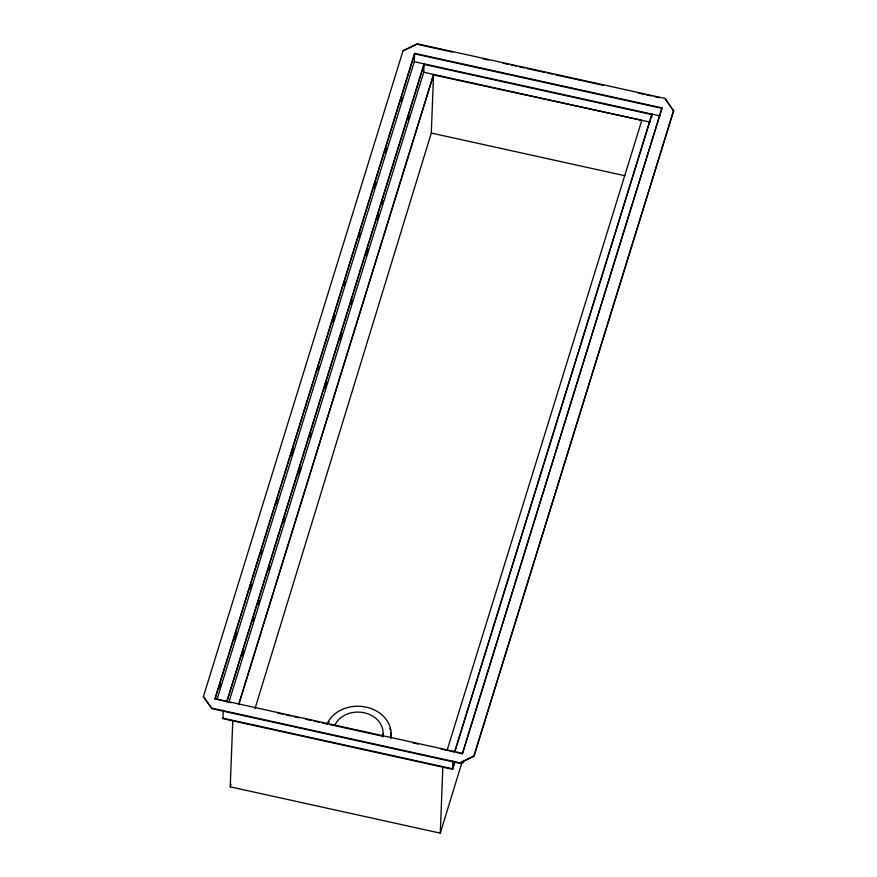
<?xml version="1.0" encoding="UTF-8"?>
<svg xmlns="http://www.w3.org/2000/svg" width="877" height="877" viewBox="0 0 877 877"><rect width="100%" height="100%" fill="white"/><g stroke="black" fill="none" stroke-linecap="round" stroke-linejoin="round"><path stroke-width="1.32" d="M203.376 696.678L212.015 708.704L459.46 763.264L473.953 756.347L673.613 110.951L664.985 98.41L417.54 43.85L403.047 50.767L203.376 696.678L212.015 708.704M230.991 702.773L214.964 698.706L414.613 53.322L662.058 107.882L462.387 753.792L457.038 752.609M223.295 710.304L222.977 718.68L452.62 769.315L455.042 761.477M461.927 762.497L440.287 833.15L230.234 786.833L232.767 720.839M403.047 50.767L417.54 43.85M217.068 699.254L414.295 61.697L414.613 53.322M228.963 701.951L423.755 72.243L424.084 63.857L226.858 701.414M255.01 708.605L431.298 133.052L433.556 74.402L238.752 704.11M440.287 833.15L442.83 767.156M452.62 769.315L452.938 760.94M459.46 763.264L473.975 755.821L673.624 110.425M462.387 753.792L662.058 107.882M460.063 762.508L462.749 762.573M651.819 117.244L651.94 114.098L454.714 751.644M664.985 98.41L673.613 110.951M230.234 786.833L231.035 784.213M214.942 699.232L414.591 53.848L662.036 108.397M219.59 688.017L220.807 684.104M234.543 639.673L236.571 633.139M250.307 588.708L251.524 584.784M260.82 554.724L262.037 550.811M276.584 503.771L277.801 499.846M291.548 455.415L293.565 448.881M317.825 370.478L319.031 366.553M332.778 322.122L334.795 315.588M344.091 285.54L345.308 281.616M359.055 237.185L360.272 233.271M374.008 188.84L376.036 182.306M385.332 152.247L386.538 148.323M401.096 101.283L402.313 97.369M226.836 701.929L424.062 64.383L651.929 114.624L454.703 752.17M242.403 655.437L243.609 651.512M252.905 621.464L254.122 617.54M258.167 604.472L259.373 600.548M268.669 570.499L269.886 566.575M283.633 522.144L284.839 518.23M298.586 473.799L300.614 467.266M309.91 437.206L311.116 433.282M324.863 388.851L326.88 382.317M339.816 340.506L341.844 333.973M351.14 303.913L352.357 300M366.093 255.569L368.121 249.035M377.417 218.976L378.634 215.062M381.868 204.604L383.074 200.68M408.134 119.667L409.351 115.742M238.73 704.637L433.534 74.918L641.832 120.324L447.007 750.559M454.659 762.256L452.642 768.789L222.999 718.164M462.727 763.1L463.538 760.48M418.855 44.672L452.302 52.039M483.063 58.825L488.412 60.009M503.124 63.243L508.474 64.427M511.148 65.019L516.498 66.192M519.173 66.784L524.523 67.968M527.198 68.559L544.584 72.385M547.259 72.977L552.609 74.161M555.284 74.753L603.442 85.365M638.215 93.039L643.565 94.212M646.239 94.804L651.589 95.988M654.264 96.569L659.614 97.753M414.295 61.697L660.403 115.961M423.755 72.243L650.296 122.188M431.298 133.052L624.895 175.74M214.964 698.706L462.409 753.266M277.812 713.089L283.161 714.273M285.836 714.865L291.186 716.038M293.861 716.63L299.21 717.814M305.898 719.283L311.247 720.466M313.922 721.058L319.272 722.231M321.947 722.823L327.296 724.007M329.971 724.599L382.131 736.099M412.903 742.874L418.252 744.058M440.988 749.068L446.338 750.252M449.013 750.844L454.363 752.017M212.037 708.178L459.482 762.738M383.096 733.939A24.984 20.73 1.9 0 1 382.92 736.647M334.718 725.422A24.984 20.73 1.9 0 1 364.766 712.891A24.984 20.73 1.9 0 1 382.712 736.844M327.921 723.733A33.063 27.439 1.9 0 1 329.215 721.618M389.881 728.162A33.063 27.439 1.9 0 1 390.539 730.497M390.956 732.876A33.063 27.439 1.9 0 1 391.032 737.645M326.902 724.314A33.063 27.439 1.9 0 1 366.246 707.147A33.063 27.439 1.9 0 1 390.747 738.401"/></g></svg>
